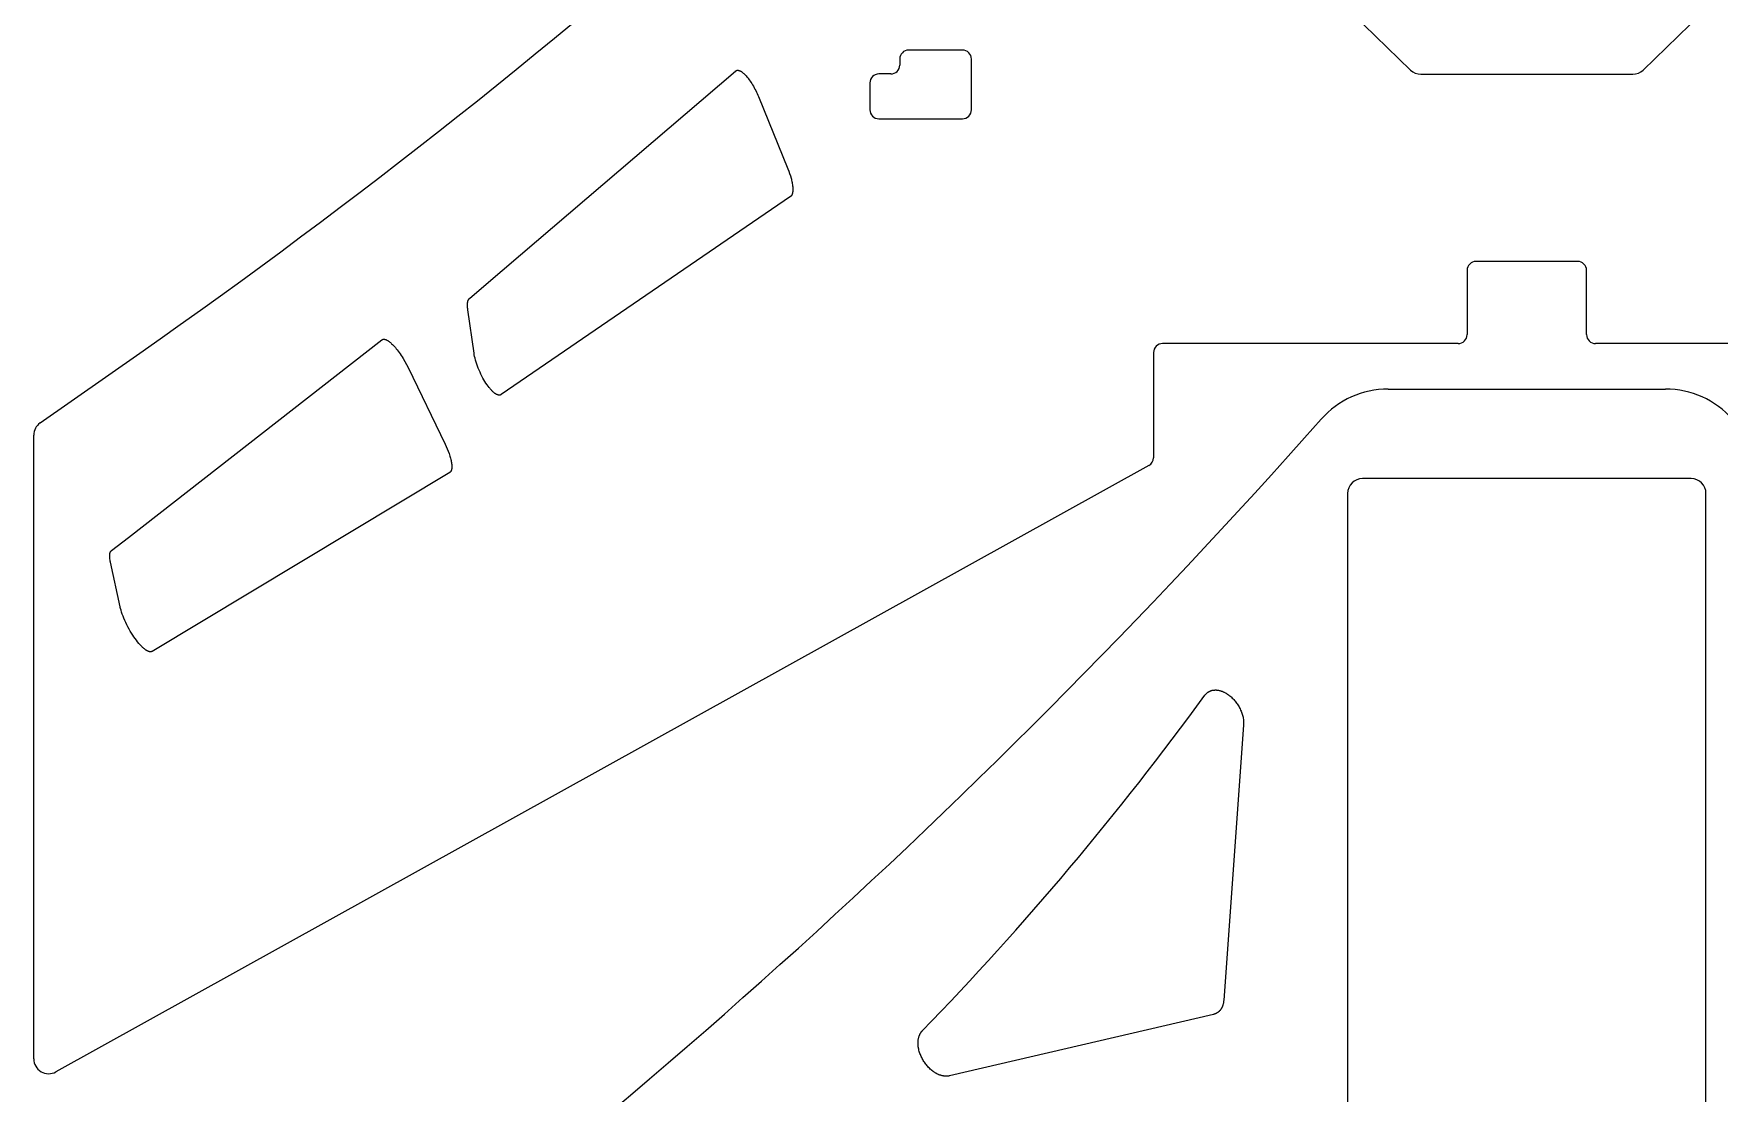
# Model space of a CAD drawing. Extents: x 2523 to 4264, y -377 to 761.
# Drawn here: x 2523 to 3087, y 18 to 373 of the extents above; entities that cross this region are included whole.
import ezdxf

# ---------------------------------------------------------------- set-up
doc = ezdxf.new("R2010")
doc.units = 0
doc.layers.get('0').update_dxf_attribs({"linetype": 'CONTINUOUS'})
doc.layers.add('DEFAULT', color=7, linetype='CONTINUOUS')

msp = doc.modelspace()

# ---------------------------------------------------------------- linework, layer by layer
for p, q in [((2964.08, 379.35), (2983.61, 360.44)), ((3061.52, 360.44), (3081.04, 379.35)), ((2833.56, 367.11), (2815.56, 367.11)), ((2812.56, 364.11), (2812.56, 362.11)), ((2836.56, 347.11), (2836.56, 364.11)), ((2802.56, 356.11), (2802.56, 347.11)), ((2809.56, 359.11), (2805.56, 359.11)), ((2987.09, 359.03), (3058.04, 359.03)), ((2805.56, 344.11), (2833.56, 344.11)), ((3039.56, 296.32), (3005.56, 296.32)), ((3002.56, 293.32), (3002.56, 271.82)), ((3042.56, 271.82), (3042.56, 293.32)), ((2524.69, 242.23), (2558.05, 265.58)), ((2897.56, 265.82), (2897.56, 230.59)), ((2999.56, 268.82), (2900.56, 268.82)), ((3144.56, 268.82), (3045.56, 268.82)), ((2976.13, 253.59), (3068.99, 253.59)), ((2522.56, 29.23), (2522.56, 238.13)), ((2896.02, 227.97), (2529.99, 24.85)), ((3077.56, 223.59), (2967.56, 223.59)), ((2962.56, 218.59), (2962.56, 7.7)), ((3082.56, 7.7), (3082.56, 218.59))]:
    msp.add_line(p, q)
for centre, radius, start, end in [((1264.54, 2112.91), 2255.17, 305, 318.5038), ((2815.56, 364.11), 3, 90, 180), ((2833.56, 364.11), 3, 0, 90), ((2809.56, 362.11), 3, 270, 0), ((2805.56, 356.11), 3, 90, 180), ((2987.09, 364.03), 5, 225.9076, 270), ((3058.04, 364.03), 5, 270, 314.0924), ((2805.56, 347.11), 3, 180, 270), ((2833.56, 347.11), 3, 270, 0), ((3005.56, 293.32), 3, 90, 180), ((3039.56, 293.32), 3, 0, 90), ((2999.56, 271.82), 3, 270, 360), ((3045.56, 271.82), 3, 180, 270), ((2900.56, 265.82), 3, 90, 180), ((2976.13, 223.59), 30, 90, 138.5038), ((3068.99, 223.59), 30, 41.4962, 90), ((1264.54, 1737.67), 2255.17, 305, 318.5038), ((2527.56, 238.13), 5, 125, 180), ((2894.56, 230.59), 3, 299.0263, 0), ((2967.56, 218.59), 5, 90, 180), ((3077.56, 218.59), 5, 360, 90), ((2527.56, 29.23), 5, 180, 299.0263)]:
    msp.add_arc(centre, radius, start, end)
at = {"layer": 'DEFAULT'}
for p, q in [((2674.09, 288.73), (2757.58, 360.1)), ((2757.58, 360.1), (2757.6, 360.12)), ((2757.6, 360.12), (2757.62, 360.13)), ((2757.62, 360.13), (2757.63, 360.15)), ((2757.63, 360.15), (2757.65, 360.16)), ((2757.65, 360.16), (2757.67, 360.17)), ((2757.67, 360.17), (2757.69, 360.18)), ((2757.69, 360.18), (2757.71, 360.2)), ((2757.71, 360.2), (2757.72, 360.21)), ((2757.72, 360.21), (2757.74, 360.22)), ((2757.74, 360.22), (2757.76, 360.23)), ((2757.76, 360.23), (2757.78, 360.24)), ((2757.78, 360.24), (2757.8, 360.25)), ((2757.8, 360.25), (2757.82, 360.26)), ((2757.82, 360.26), (2757.84, 360.27)), ((2757.84, 360.27), (2757.86, 360.28)), ((2757.86, 360.28), (2757.88, 360.29)), ((2757.88, 360.29), (2757.9, 360.29)), ((2757.9, 360.29), (2757.92, 360.3)), ((2757.92, 360.3), (2757.94, 360.31)), ((2757.94, 360.31), (2757.96, 360.31)), ((2757.96, 360.31), (2757.98, 360.32)), ((2757.98, 360.32), (2758, 360.33)), ((2758, 360.33), (2758.03, 360.33)), ((2758.03, 360.33), (2758.05, 360.34)), ((2758.05, 360.34), (2758.07, 360.34)), ((2758.07, 360.34), (2758.09, 360.35)), ((2758.09, 360.35), (2758.12, 360.35)), ((2758.12, 360.35), (2758.14, 360.35)), ((2758.14, 360.35), (2758.16, 360.35)), ((2758.16, 360.35), (2758.18, 360.36)), ((2758.18, 360.36), (2758.21, 360.36)), ((2758.21, 360.36), (2758.23, 360.36)), ((2758.23, 360.36), (2758.25, 360.36)), ((2758.25, 360.36), (2758.28, 360.36)), ((2758.28, 360.36), (2758.3, 360.36)), ((2758.3, 360.36), (2758.33, 360.36)), ((2758.33, 360.36), (2758.35, 360.36)), ((2758.35, 360.36), (2758.38, 360.36)), ((2758.38, 360.36), (2758.43, 360.36)), ((2758.43, 360.36), (2758.48, 360.35)), ((2758.48, 360.35), (2758.53, 360.34)), ((2758.53, 360.34), (2758.58, 360.33)), ((2758.58, 360.33), (2758.63, 360.32)), ((2758.63, 360.32), (2758.69, 360.31)), ((2758.69, 360.31), (2758.74, 360.3)), ((2758.74, 360.3), (2758.79, 360.28)), ((2758.79, 360.28), (2758.85, 360.26)), ((2758.85, 360.26), (2758.91, 360.24)), ((2758.91, 360.24), (2758.96, 360.22)), ((2758.96, 360.22), (2759.02, 360.2)), ((2759.02, 360.2), (2759.08, 360.17)), ((2759.08, 360.17), (2759.14, 360.14)), ((2759.14, 360.14), (2759.19, 360.12)), ((2759.19, 360.12), (2759.25, 360.08)), ((2759.25, 360.08), (2759.31, 360.05)), ((2759.31, 360.05), (2759.37, 360.02)), ((2759.37, 360.02), (2759.43, 359.98)), ((2759.43, 359.98), (2759.56, 359.91)), ((2759.56, 359.91), (2759.68, 359.82)), ((2759.68, 359.82), (2759.81, 359.73)), ((2759.81, 359.73), (2759.94, 359.64)), ((2759.94, 359.64), (2760.06, 359.53)), ((2760.06, 359.53), (2760.19, 359.43)), ((2760.19, 359.43), (2760.32, 359.31)), ((2760.32, 359.31), (2760.46, 359.19)), ((2760.46, 359.19), (2760.59, 359.07)), ((2760.59, 359.07), (2760.72, 358.94)), ((2760.72, 358.94), (2760.85, 358.8)), ((2760.85, 358.8), (2761.12, 358.51)), ((2761.12, 358.51), (2761.38, 358.21)), ((2761.38, 358.21), (2761.65, 357.88)), ((2761.65, 357.88), (2761.93, 357.52)), ((2761.93, 357.52), (2762.2, 357.15)), ((2762.2, 357.15), (2762.48, 356.75)), ((2762.48, 356.75), (2762.76, 356.33)), ((2762.76, 356.33), (2763.03, 355.9)), ((2763.03, 355.9), (2763.3, 355.45)), ((2763.3, 355.45), (2763.57, 354.99)), ((2763.57, 354.99), (2763.83, 354.52)), ((2763.83, 354.52), (2764.09, 354.04)), ((2764.09, 354.04), (2764.33, 353.55)), ((2764.33, 353.55), (2764.57, 353.06)), ((2764.57, 353.06), (2764.8, 352.57)), ((2764.8, 352.57), (2765.01, 352.07)), ((2765.01, 352.07), (2765.22, 351.59)), ((2765.22, 351.59), (2775.13, 327.29)), ((2775.13, 327.29), (2775.42, 326.55)), ((2775.42, 326.55), (2775.69, 325.79)), ((2775.69, 325.79), (2775.94, 325.02)), ((2775.94, 325.02), (2776.17, 324.25)), ((2776.17, 324.25), (2776.27, 323.87)), ((2776.27, 323.87), (2776.36, 323.49)), ((2776.36, 323.49), (2776.45, 323.11)), ((2776.45, 323.11), (2776.52, 322.75)), ((2776.52, 322.75), (2776.59, 322.39)), ((2776.59, 322.39), (2776.65, 322.03)), ((2776.65, 322.03), (2776.69, 321.69)), ((2776, 318.09), (2679.08, 251.72)), ((2776.03, 318.1), (2776, 318.09)), ((2776.06, 318.12), (2776.03, 318.1)), ((2776.08, 318.14), (2776.06, 318.12)), ((2776.11, 318.17), (2776.08, 318.14)), ((2776.13, 318.19), (2776.11, 318.17)), ((2776.16, 318.21), (2776.13, 318.19)), ((2776.18, 318.24), (2776.16, 318.21)), ((2776.21, 318.26), (2776.18, 318.24)), ((2776.23, 318.29), (2776.21, 318.26)), ((2776.25, 318.32), (2776.23, 318.29)), ((2776.28, 318.35), (2776.25, 318.32)), ((2776.3, 318.38), (2776.28, 318.35)), ((2776.32, 318.41), (2776.3, 318.38)), ((2776.34, 318.44), (2776.32, 318.41)), ((2776.36, 318.47), (2776.34, 318.44)), ((2776.38, 318.51), (2776.36, 318.47)), ((2776.4, 318.54), (2776.38, 318.51)), ((2776.42, 318.58), (2776.4, 318.54)), ((2776.44, 318.62), (2776.42, 318.58)), ((2776.46, 318.66), (2776.44, 318.62)), ((2776.48, 318.7), (2776.46, 318.66)), ((2776.5, 318.74), (2776.48, 318.7)), ((2776.52, 318.78), (2776.5, 318.74)), ((2776.53, 318.82), (2776.52, 318.78)), ((2776.55, 318.86), (2776.53, 318.82)), ((2776.57, 318.91), (2776.55, 318.86)), ((2776.6, 319), (2776.57, 318.91)), ((2776.62, 319.1), (2776.6, 319)), ((2776.65, 319.2), (2776.62, 319.1)), ((2776.67, 319.31), (2776.65, 319.2)), ((2776.69, 319.42), (2776.67, 319.31)), ((2776.69, 321.69), (2776.73, 321.36)), ((2776.71, 319.53), (2776.69, 319.42)), ((2776.73, 319.65), (2776.71, 319.53)), ((2776.73, 321.36), (2776.75, 321.04)), ((2776.74, 319.77), (2776.73, 319.65)), ((2776.75, 319.9), (2776.74, 319.77)), ((2776.75, 321.04), (2776.77, 320.73)), ((2776.76, 320.03), (2776.75, 319.9)), ((2776.77, 320.16), (2776.76, 320.03)), ((2776.77, 320.73), (2776.77, 320.44)), ((2776.77, 320.44), (2776.77, 320.3)), ((2776.77, 320.3), (2776.77, 320.16)), ((2668.5, 283.95), (2674.09, 288.73)), ((2667.84, 282.17), (2667.85, 282.3)), ((2667.85, 282.3), (2667.86, 282.43)), ((2667.86, 282.43), (2667.88, 282.56)), ((2667.88, 282.56), (2667.9, 282.68)), ((2667.9, 282.68), (2667.92, 282.8)), ((2667.92, 282.8), (2667.95, 282.91)), ((2667.95, 282.91), (2667.97, 283.02)), ((2667.97, 283.02), (2667.99, 283.07)), ((2667.99, 283.07), (2668, 283.12)), ((2668, 283.12), (2668.02, 283.17)), ((2668.02, 283.17), (2668.04, 283.22)), ((2668.04, 283.22), (2668.05, 283.27)), ((2668.05, 283.27), (2668.07, 283.31)), ((2668.07, 283.31), (2668.09, 283.36)), ((2668.09, 283.36), (2668.11, 283.4)), ((2668.11, 283.4), (2668.13, 283.45)), ((2668.13, 283.45), (2668.15, 283.49)), ((2668.15, 283.49), (2668.17, 283.53)), ((2668.17, 283.53), (2668.19, 283.57)), ((2668.19, 283.57), (2668.21, 283.61)), ((2668.21, 283.61), (2668.24, 283.64)), ((2668.24, 283.64), (2668.26, 283.68)), ((2668.26, 283.68), (2668.29, 283.72)), ((2668.29, 283.72), (2668.31, 283.75)), ((2668.31, 283.75), (2668.34, 283.78)), ((2668.34, 283.78), (2668.36, 283.81)), ((2668.36, 283.81), (2668.39, 283.84)), ((2668.39, 283.84), (2668.41, 283.87)), ((2668.41, 283.87), (2668.44, 283.9)), ((2668.44, 283.9), (2668.47, 283.92)), ((2668.47, 283.92), (2668.5, 283.95)), ((2667.82, 281.89), (2667.83, 282.03)), ((2667.82, 281.75), (2667.82, 281.89)), ((2667.82, 281.6), (2667.82, 281.75)), ((2667.82, 281.45), (2667.82, 281.6)), ((2667.84, 281.14), (2667.82, 281.45)), ((2667.83, 282.03), (2667.84, 282.17)), ((2667.86, 280.82), (2667.84, 281.14)), ((2667.89, 280.48), (2667.86, 280.82)), ((2667.94, 280.14), (2667.89, 280.48)), ((2670.01, 265.63), (2667.94, 280.14)), ((2554.27, 203.9), (2639.13, 270.06)), ((2639.13, 270.06), (2639.14, 270.07)), ((2639.14, 270.07), (2639.16, 270.09)), ((2639.16, 270.09), (2639.18, 270.1)), ((2639.18, 270.1), (2639.2, 270.11)), ((2639.2, 270.11), (2639.22, 270.12)), ((2639.22, 270.12), (2639.23, 270.13)), ((2639.23, 270.13), (2639.25, 270.14)), ((2639.25, 270.14), (2639.27, 270.15)), ((2639.27, 270.15), (2639.29, 270.16)), ((2639.29, 270.16), (2639.31, 270.17)), ((2639.31, 270.17), (2639.33, 270.18)), ((2639.33, 270.18), (2639.35, 270.19)), ((2639.35, 270.19), (2639.37, 270.2)), ((2639.37, 270.2), (2639.39, 270.21)), ((2639.39, 270.21), (2639.41, 270.21)), ((2639.41, 270.21), (2639.43, 270.22)), ((2639.43, 270.22), (2639.46, 270.23)), ((2639.46, 270.23), (2639.48, 270.23)), ((2639.48, 270.23), (2639.5, 270.24)), ((2639.5, 270.24), (2639.52, 270.24)), ((2639.52, 270.24), (2639.54, 270.25)), ((2639.54, 270.25), (2639.57, 270.25)), ((2639.57, 270.25), (2639.59, 270.26)), ((2639.59, 270.26), (2639.61, 270.26)), ((2639.61, 270.26), (2639.64, 270.26)), ((2639.64, 270.26), (2639.66, 270.26)), ((2639.66, 270.26), (2639.68, 270.27)), ((2639.68, 270.27), (2639.71, 270.27)), ((2639.71, 270.27), (2639.73, 270.27)), ((2639.73, 270.27), (2639.76, 270.27)), ((2639.76, 270.27), (2639.78, 270.27)), ((2639.78, 270.27), (2639.81, 270.27)), ((2639.81, 270.27), (2639.83, 270.27)), ((2639.83, 270.27), (2639.86, 270.27)), ((2639.86, 270.27), (2639.91, 270.26)), ((2639.91, 270.26), (2639.96, 270.26)), ((2639.96, 270.26), (2640.02, 270.25)), ((2640.02, 270.25), (2640.07, 270.24)), ((2640.07, 270.24), (2640.13, 270.23)), ((2640.13, 270.23), (2640.18, 270.21)), ((2640.18, 270.21), (2640.24, 270.2)), ((2640.24, 270.2), (2640.3, 270.18)), ((2640.3, 270.18), (2640.36, 270.16)), ((2640.36, 270.16), (2640.42, 270.14)), ((2640.42, 270.14), (2640.48, 270.12)), ((2640.48, 270.12), (2640.54, 270.09)), ((2640.54, 270.09), (2640.6, 270.07)), ((2640.6, 270.07), (2640.67, 270.04)), ((2640.67, 270.04), (2640.73, 270.01)), ((2640.73, 270.01), (2640.8, 269.98)), ((2640.8, 269.98), (2640.86, 269.94)), ((2640.86, 269.94), (2640.99, 269.87)), ((2640.99, 269.87), (2641.13, 269.79)), ((2641.13, 269.79), (2641.27, 269.7)), ((2641.27, 269.7), (2641.41, 269.6)), ((2641.41, 269.6), (2641.55, 269.5)), ((2641.55, 269.5), (2641.69, 269.39)), ((2641.69, 269.39), (2641.84, 269.28)), ((2641.84, 269.28), (2641.99, 269.16)), ((2641.99, 269.16), (2642.13, 269.03)), ((2642.13, 269.03), (2642.28, 268.9)), ((2642.28, 268.9), (2642.43, 268.76)), ((2642.43, 268.76), (2642.74, 268.46)), ((2642.74, 268.46), (2643.04, 268.15)), ((2643.04, 268.15), (2643.35, 267.82)), ((2643.35, 267.82), (2643.67, 267.46)), ((2643.67, 267.46), (2643.99, 267.07)), ((2643.99, 267.07), (2644.31, 266.67)), ((2644.31, 266.67), (2644.64, 266.24)), ((2644.64, 266.24), (2644.96, 265.79)), ((2644.96, 265.79), (2645.29, 265.33)), ((2645.29, 265.33), (2645.61, 264.85)), ((2670.05, 265.37), (2670.01, 265.63)), ((2670.1, 265.09), (2670.05, 265.37)), ((2645.61, 264.85), (2645.93, 264.36)), ((2645.93, 264.36), (2646.25, 263.85)), ((2646.25, 263.85), (2646.85, 262.82)), ((2646.85, 262.82), (2647.42, 261.78)), ((2647.42, 261.78), (2647.94, 260.74)), ((2647.94, 260.74), (2660.31, 235.13)), ((2670.21, 264.51), (2670.1, 265.09)), ((2670.35, 263.91), (2670.21, 264.51)), ((2670.52, 263.27), (2670.35, 263.91)), ((2670.71, 262.62), (2670.52, 263.27)), ((2670.93, 261.95), (2670.71, 262.62)), ((2671.17, 261.26), (2670.93, 261.95)), ((2671.43, 260.58), (2671.17, 261.26)), ((2671.72, 259.89), (2671.43, 260.58)), ((2672.02, 259.21), (2671.72, 259.89)), ((2672.33, 258.54), (2672.02, 259.21)), ((2672.66, 257.88), (2672.33, 258.54)), ((2672.99, 257.25), (2672.66, 257.88)), ((2673.33, 256.65), (2672.99, 257.25)), ((2673.68, 256.07), (2673.33, 256.65)), ((2674.02, 255.53), (2673.68, 256.07)), ((2674.36, 255.02), (2674.02, 255.53)), ((2674.72, 254.52), (2674.36, 255.02)), ((2675.08, 254.05), (2674.72, 254.52)), ((2675.26, 253.82), (2675.08, 254.05)), ((2675.45, 253.6), (2675.26, 253.82)), ((2675.63, 253.39), (2675.45, 253.6)), ((2675.81, 253.19), (2675.63, 253.39)), ((2676, 253), (2675.81, 253.19)), ((2676.18, 252.82), (2676, 253)), ((2676.36, 252.65), (2676.18, 252.82)), ((2676.54, 252.49), (2676.36, 252.65)), ((2676.72, 252.34), (2676.54, 252.49)), ((2676.8, 252.27), (2676.72, 252.34)), ((2676.89, 252.21), (2676.8, 252.27)), ((2676.98, 252.14), (2676.89, 252.21)), ((2677.06, 252.08), (2676.98, 252.14)), ((2677.15, 252.02), (2677.06, 252.08)), ((2677.23, 251.97), (2677.15, 252.02)), ((2677.31, 251.92), (2677.23, 251.97)), ((2677.39, 251.87), (2677.31, 251.92)), ((2677.47, 251.83), (2677.39, 251.87)), ((2677.55, 251.78), (2677.47, 251.83)), ((2677.63, 251.75), (2677.55, 251.78)), ((2677.71, 251.71), (2677.63, 251.75)), ((2677.79, 251.68), (2677.71, 251.71)), ((2677.86, 251.65), (2677.79, 251.68)), ((2677.94, 251.62), (2677.86, 251.65)), ((2677.97, 251.61), (2677.94, 251.62)), ((2678.01, 251.6), (2677.97, 251.61)), ((2678.05, 251.59), (2678.01, 251.6)), ((2678.08, 251.58), (2678.05, 251.59)), ((2678.12, 251.57), (2678.08, 251.58)), ((2678.15, 251.57), (2678.12, 251.57)), ((2678.19, 251.56), (2678.15, 251.57)), ((2678.22, 251.55), (2678.19, 251.56)), ((2678.25, 251.55), (2678.22, 251.55)), ((2678.29, 251.54), (2678.25, 251.55)), ((2678.32, 251.54), (2678.29, 251.54)), ((2678.35, 251.54), (2678.32, 251.54)), ((2678.39, 251.53), (2678.35, 251.54)), ((2678.42, 251.53), (2678.39, 251.53)), ((2678.45, 251.53), (2678.42, 251.53)), ((2678.48, 251.53), (2678.45, 251.53)), ((2678.51, 251.53), (2678.48, 251.53)), ((2678.54, 251.54), (2678.51, 251.53)), ((2678.57, 251.54), (2678.54, 251.54)), ((2678.6, 251.54), (2678.57, 251.54)), ((2678.63, 251.54), (2678.6, 251.54)), ((2678.66, 251.55), (2678.63, 251.54)), ((2678.69, 251.55), (2678.66, 251.55)), ((2678.72, 251.56), (2678.69, 251.55)), ((2678.75, 251.57), (2678.72, 251.56)), ((2678.78, 251.58), (2678.75, 251.57)), ((2678.8, 251.58), (2678.78, 251.58)), ((2678.83, 251.59), (2678.8, 251.58)), ((2678.86, 251.6), (2678.83, 251.59)), ((2678.88, 251.61), (2678.86, 251.6)), ((2678.91, 251.62), (2678.88, 251.61)), ((2678.94, 251.63), (2678.91, 251.62)), ((2678.96, 251.65), (2678.94, 251.63)), ((2678.99, 251.66), (2678.96, 251.65)), ((2679.01, 251.67), (2678.99, 251.66)), ((2679.03, 251.69), (2679.01, 251.67)), ((2679.06, 251.7), (2679.03, 251.69)), ((2679.08, 251.72), (2679.06, 251.7)), ((2660.31, 235.13), (2660.67, 234.35)), ((2660.67, 234.35), (2661.02, 233.55)), ((2661.02, 233.55), (2661.35, 232.75)), ((2661.35, 232.75), (2661.64, 231.94)), ((2661.64, 231.94), (2661.78, 231.55)), ((2661.78, 231.55), (2661.91, 231.15)), ((2661.91, 231.15), (2662.02, 230.76)), ((2662.02, 230.76), (2662.13, 230.38)), ((2662.05, 225.78), (2662.03, 225.76)), ((2662.08, 225.8), (2662.05, 225.78)), ((2662.1, 225.83), (2662.08, 225.8)), ((2662.13, 225.85), (2662.1, 225.83)), ((2662.13, 230.38), (2662.23, 230.01)), ((2662.15, 225.88), (2662.13, 225.85)), ((2662.17, 225.91), (2662.15, 225.88)), ((2662.19, 225.94), (2662.17, 225.91)), ((2662.22, 225.97), (2662.19, 225.94)), ((2662.24, 226), (2662.22, 225.97)), ((2662.23, 230.01), (2662.31, 229.64)), ((2662.26, 226.03), (2662.24, 226)), ((2662.28, 226.06), (2662.26, 226.03)), ((2662.3, 226.1), (2662.28, 226.06)), ((2662.32, 226.13), (2662.3, 226.1)), ((2662.31, 229.64), (2662.39, 229.29)), ((2662.33, 226.17), (2662.32, 226.13)), ((2662.35, 226.21), (2662.33, 226.17)), ((2662.37, 226.25), (2662.35, 226.21)), ((2662.39, 226.29), (2662.37, 226.25)), ((2662.39, 229.29), (2662.45, 228.95)), ((2662.4, 226.33), (2662.39, 226.29)), ((2662.42, 226.37), (2662.4, 226.33)), ((2662.43, 226.41), (2662.42, 226.37)), ((2662.45, 226.46), (2662.43, 226.41)), ((2662.45, 228.95), (2662.5, 228.62)), ((2662.46, 226.5), (2662.45, 226.46)), ((2662.47, 226.55), (2662.46, 226.5)), ((2662.48, 226.6), (2662.47, 226.55)), ((2662.49, 226.65), (2662.48, 226.6)), ((2662.51, 226.75), (2662.49, 226.65)), ((2662.5, 228.62), (2662.54, 228.31)), ((2662.53, 226.86), (2662.51, 226.75)), ((2662.55, 226.97), (2662.53, 226.86)), ((2662.54, 228.31), (2662.55, 228.15)), ((2662.55, 228.15), (2662.56, 228.01)), ((2662.56, 227.08), (2662.55, 226.97)), ((2662.56, 228.01), (2662.57, 227.86)), ((2662.57, 227.2), (2662.56, 227.08)), ((2662.57, 227.86), (2662.58, 227.72)), ((2662.58, 227.32), (2662.57, 227.2)), ((2662.58, 227.72), (2662.58, 227.58)), ((2662.58, 227.58), (2662.58, 227.45)), ((2662.58, 227.45), (2662.58, 227.32)), ((2661.9, 225.66), (2562.24, 165.69)), ((2661.92, 225.68), (2661.9, 225.66)), ((2661.95, 225.7), (2661.92, 225.68)), ((2661.98, 225.72), (2661.95, 225.7)), ((2662, 225.74), (2661.98, 225.72)), ((2662.03, 225.76), (2662, 225.74)), ((2548.59, 199.46), (2554.27, 203.9)), ((2548, 197.83), (2548.01, 197.97)), ((2548, 197.7), (2548, 197.83)), ((2548, 197.56), (2548, 197.7)), ((2548.01, 197.42), (2548, 197.56)), ((2548.01, 197.97), (2548.02, 198.09)), ((2548.02, 198.09), (2548.03, 198.21)), ((2548.03, 198.21), (2548.05, 198.33)), ((2548.05, 198.33), (2548.07, 198.44)), ((2548.07, 198.44), (2548.08, 198.5)), ((2548.08, 198.5), (2548.09, 198.55)), ((2548.09, 198.55), (2548.1, 198.61)), ((2548.1, 198.61), (2548.11, 198.66)), ((2548.11, 198.66), (2548.13, 198.71)), ((2548.13, 198.71), (2548.14, 198.75)), ((2548.14, 198.75), (2548.16, 198.8)), ((2548.16, 198.8), (2548.17, 198.85)), ((2548.17, 198.85), (2548.19, 198.89)), ((2548.19, 198.89), (2548.21, 198.94)), ((2548.21, 198.94), (2548.23, 198.98)), ((2548.23, 198.98), (2548.25, 199.02)), ((2548.25, 199.02), (2548.27, 199.06)), ((2548.27, 199.06), (2548.29, 199.1)), ((2548.29, 199.1), (2548.31, 199.14)), ((2548.31, 199.14), (2548.33, 199.17)), ((2548.33, 199.17), (2548.35, 199.21)), ((2548.35, 199.21), (2548.38, 199.24)), ((2548.38, 199.24), (2548.4, 199.27)), ((2548.4, 199.27), (2548.43, 199.3)), ((2548.43, 199.3), (2548.45, 199.33)), ((2548.45, 199.33), (2548.46, 199.35)), ((2548.46, 199.35), (2548.48, 199.36)), ((2548.48, 199.36), (2548.49, 199.38)), ((2548.49, 199.38), (2548.5, 199.39)), ((2548.5, 199.39), (2548.52, 199.4)), ((2548.52, 199.4), (2548.53, 199.42)), ((2548.53, 199.42), (2548.55, 199.43)), ((2548.55, 199.43), (2548.56, 199.44)), ((2548.56, 199.44), (2548.57, 199.45)), ((2548.57, 199.45), (2548.59, 199.46)), ((2548.01, 197.27), (2548.01, 197.42)), ((2548.02, 197.12), (2548.01, 197.27)), ((2548.04, 196.96), (2548.02, 197.12)), ((2548.07, 196.65), (2548.04, 196.96)), ((2548.12, 196.31), (2548.07, 196.65)), ((2548.18, 195.97), (2548.12, 196.31)), ((2548.25, 195.62), (2548.18, 195.97)), ((2551.5, 180.63), (2548.25, 195.62)), ((2551.56, 180.36), (2551.5, 180.63)), ((2551.63, 180.07), (2551.56, 180.36)), ((2551.8, 179.47), (2551.63, 180.07)), ((2551.99, 178.84), (2551.8, 179.47)), ((2552.21, 178.18), (2551.99, 178.84)), ((2552.47, 177.5), (2552.21, 178.18)), ((2552.75, 176.8), (2552.47, 177.5)), ((2553.05, 176.08), (2552.75, 176.8)), ((2553.39, 175.36), (2553.05, 176.08)), ((2553.74, 174.63), (2553.39, 175.36)), ((2554.11, 173.91), (2553.74, 174.63)), ((2554.5, 173.2), (2554.11, 173.91)), ((2554.89, 172.51), (2554.5, 173.2)), ((2555.3, 171.83), (2554.89, 172.51)), ((2555.71, 171.19), (2555.3, 171.83)), ((2556.11, 170.58), (2555.71, 171.19)), ((2556.52, 170), (2556.11, 170.58)), ((2556.93, 169.44), (2556.52, 170)), ((2557.35, 168.91), (2556.93, 169.44)), ((2557.77, 168.39), (2557.35, 168.91)), ((2558.2, 167.91), (2557.77, 168.39)), ((2558.41, 167.68), (2558.2, 167.91)), ((2558.62, 167.46), (2558.41, 167.68)), ((2558.83, 167.25), (2558.62, 167.46)), ((2559.04, 167.05), (2558.83, 167.25)), ((2559.24, 166.86), (2559.04, 167.05)), ((2559.45, 166.69), (2559.24, 166.86)), ((2559.65, 166.52), (2559.45, 166.69)), ((2559.85, 166.37), (2559.65, 166.52)), ((2560.04, 166.23), (2559.85, 166.37)), ((2560.13, 166.16), (2560.04, 166.23)), ((2560.23, 166.1), (2560.13, 166.16)), ((2560.32, 166.04), (2560.23, 166.1)), ((2560.41, 165.98), (2560.32, 166.04)), ((2560.5, 165.93), (2560.41, 165.98)), ((2560.59, 165.88), (2560.5, 165.93)), ((2560.68, 165.84), (2560.59, 165.88)), ((2560.76, 165.8), (2560.68, 165.84)), ((2560.85, 165.76), (2560.76, 165.8)), ((2560.93, 165.72), (2560.85, 165.76)), ((2561.01, 165.69), (2560.93, 165.72)), ((2561.09, 165.66), (2561.01, 165.69)), ((2561.17, 165.64), (2561.09, 165.66)), ((2561.25, 165.61), (2561.17, 165.64)), ((2561.29, 165.6), (2561.25, 165.61)), ((2561.32, 165.59), (2561.29, 165.6)), ((2561.36, 165.59), (2561.32, 165.59)), ((2561.4, 165.58), (2561.36, 165.59)), ((2561.43, 165.57), (2561.4, 165.58)), ((2561.47, 165.57), (2561.43, 165.57)), ((2561.5, 165.56), (2561.47, 165.57)), ((2561.54, 165.56), (2561.5, 165.56)), ((2561.57, 165.55), (2561.54, 165.56)), ((2561.61, 165.55), (2561.57, 165.55)), ((2561.64, 165.55), (2561.61, 165.55)), ((2561.67, 165.55), (2561.64, 165.55)), ((2561.7, 165.55), (2561.67, 165.55)), ((2561.74, 165.55), (2561.7, 165.55)), ((2561.77, 165.55), (2561.74, 165.55)), ((2561.8, 165.55), (2561.77, 165.55)), ((2561.83, 165.56), (2561.8, 165.55)), ((2561.86, 165.56), (2561.83, 165.56)), ((2561.89, 165.57), (2561.86, 165.56)), ((2561.92, 165.57), (2561.89, 165.57)), ((2561.95, 165.58), (2561.92, 165.57)), ((2561.98, 165.58), (2561.95, 165.58)), ((2562.01, 165.59), (2561.98, 165.58)), ((2562.03, 165.6), (2562.01, 165.59)), ((2562.06, 165.61), (2562.03, 165.6)), ((2562.09, 165.62), (2562.06, 165.61)), ((2562.11, 165.63), (2562.09, 165.62)), ((2562.14, 165.64), (2562.11, 165.63)), ((2562.17, 165.65), (2562.14, 165.64)), ((2562.19, 165.67), (2562.17, 165.65)), ((2562.21, 165.68), (2562.19, 165.67)), ((2562.24, 165.69), (2562.21, 165.68)), ((2916.38, 152.36), (2916.5, 152.42)), ((2916.5, 152.42), (2916.62, 152.47)), ((2916.62, 152.47), (2916.74, 152.51)), ((2916.74, 152.51), (2916.86, 152.55)), ((2916.86, 152.55), (2916.99, 152.59)), ((2916.99, 152.59), (2917.12, 152.63)), ((2917.12, 152.63), (2917.24, 152.66)), ((2917.24, 152.66), (2917.38, 152.68)), ((2917.38, 152.68), (2917.51, 152.71)), ((2917.51, 152.71), (2917.64, 152.73)), ((2917.64, 152.73), (2917.78, 152.74)), ((2917.78, 152.74), (2917.92, 152.76)), ((2917.92, 152.76), (2918.05, 152.76)), ((2918.05, 152.76), (2918.19, 152.77)), ((2918.19, 152.77), (2918.34, 152.77)), ((2918.34, 152.77), (2918.48, 152.77)), ((2918.48, 152.77), (2918.62, 152.76)), ((2918.62, 152.76), (2918.77, 152.75)), ((2918.77, 152.75), (2918.91, 152.73)), ((2918.91, 152.73), (2919.06, 152.72)), ((2919.06, 152.72), (2919.2, 152.69)), ((2919.2, 152.69), (2919.35, 152.67)), ((2919.35, 152.67), (2919.5, 152.64)), ((2919.5, 152.64), (2919.65, 152.6)), ((2919.65, 152.6), (2919.79, 152.57)), ((2919.79, 152.57), (2919.94, 152.53)), ((2919.94, 152.53), (2920.09, 152.48)), ((2920.09, 152.48), (2920.24, 152.43)), ((2920.24, 152.43), (2920.39, 152.38)), ((2914.8, 151.04), (2914.87, 151.14)), ((2914.87, 151.14), (2914.94, 151.23)), ((2914.94, 151.23), (2915.02, 151.33)), ((2915.02, 151.33), (2915.1, 151.42)), ((2915.1, 151.42), (2915.18, 151.51)), ((2915.18, 151.51), (2915.27, 151.59)), ((2915.27, 151.59), (2915.36, 151.68)), ((2915.36, 151.68), (2915.45, 151.76)), ((2915.45, 151.76), (2915.54, 151.84)), ((2915.54, 151.84), (2915.64, 151.91)), ((2915.64, 151.91), (2915.74, 151.99)), ((2915.74, 151.99), (2915.84, 152.06)), ((2915.84, 152.06), (2915.94, 152.12)), ((2915.94, 152.12), (2916.05, 152.19)), ((2916.05, 152.19), (2916.16, 152.25)), ((2916.16, 152.25), (2916.27, 152.31)), ((2916.27, 152.31), (2916.38, 152.36)), ((2920.39, 152.38), (2920.53, 152.33)), ((2920.53, 152.33), (2920.68, 152.27)), ((2920.68, 152.27), (2920.83, 152.21)), ((2920.83, 152.21), (2920.97, 152.15)), ((2920.97, 152.15), (2921.12, 152.08)), ((2921.12, 152.08), (2921.26, 152.01)), ((2921.26, 152.01), (2921.41, 151.94)), ((2921.41, 151.94), (2921.55, 151.86)), ((2921.55, 151.86), (2921.83, 151.7)), ((2921.83, 151.7), (2922.11, 151.53)), ((2922.11, 151.53), (2922.38, 151.35)), ((2922.38, 151.35), (2922.65, 151.17)), ((2922.65, 151.17), (2922.91, 150.97)), ((2922.91, 150.97), (2923.16, 150.77)), ((2923.16, 150.77), (2923.42, 150.55)), ((2923.42, 150.55), (2923.67, 150.32)), ((2923.67, 150.32), (2923.93, 150.08)), ((2923.93, 150.08), (2924.18, 149.83)), ((2924.18, 149.83), (2924.42, 149.57)), ((2924.42, 149.57), (2924.67, 149.29)), ((2924.67, 149.29), (2924.91, 149.01)), ((2924.91, 149.01), (2925.14, 148.71)), ((2925.14, 148.71), (2925.36, 148.41)), ((2925.36, 148.41), (2925.58, 148.09)), ((2925.58, 148.09), (2925.8, 147.77)), ((2925.8, 147.77), (2926, 147.44)), ((2926, 147.44), (2926.19, 147.11)), ((2926.19, 147.11), (2926.38, 146.77)), ((2926.38, 146.77), (2926.55, 146.42)), ((2926.55, 146.42), (2926.71, 146.07)), ((2926.71, 146.07), (2926.86, 145.72)), ((2926.86, 145.72), (2927, 145.37)), ((2927, 145.37), (2927.13, 145.02)), ((2927.13, 145.02), (2927.25, 144.66)), ((2927.25, 144.66), (2927.35, 144.31)), ((2927.35, 144.31), (2927.44, 143.96)), ((2927.44, 143.96), (2927.52, 143.62)), ((2927.52, 143.62), (2927.58, 143.28)), ((2927.58, 143.28), (2927.63, 142.94)), ((2927.63, 142.94), (2927.68, 142.61)), ((2927.68, 142.61), (2927.7, 142.29)), ((2927.7, 142.29), (2927.71, 142.13)), ((2927.71, 142.13), (2927.72, 141.97)), ((2927.72, 141.21), (2927.71, 141.06)), ((2927.72, 141.97), (2927.73, 141.81)), ((2927.73, 141.51), (2927.72, 141.36)), ((2927.72, 141.36), (2927.72, 141.21)), ((2927.73, 141.81), (2927.73, 141.66)), ((2927.73, 141.66), (2927.73, 141.51)), ((2927.71, 141.06), (2921.05, 48.76)), ((2919.58, 45.2), (2919.51, 45.13)), ((2919.64, 45.26), (2919.58, 45.2)), ((2919.71, 45.33), (2919.64, 45.26)), ((2919.77, 45.4), (2919.71, 45.33)), ((2919.83, 45.47), (2919.77, 45.4)), ((2919.89, 45.54), (2919.83, 45.47)), ((2919.95, 45.62), (2919.89, 45.54)), ((2920.01, 45.69), (2919.95, 45.62)), ((2920.07, 45.77), (2920.01, 45.69)), ((2920.12, 45.85), (2920.07, 45.77)), ((2920.17, 45.93), (2920.12, 45.85)), ((2920.23, 46.01), (2920.17, 45.93)), ((2920.28, 46.1), (2920.23, 46.01)), ((2920.33, 46.18), (2920.28, 46.1)), ((2920.37, 46.27), (2920.33, 46.18)), ((2920.42, 46.36), (2920.37, 46.27)), ((2920.46, 46.44), (2920.42, 46.36)), ((2920.51, 46.53), (2920.46, 46.44)), ((2920.55, 46.63), (2920.51, 46.53)), ((2920.59, 46.72), (2920.55, 46.63)), ((2920.63, 46.81), (2920.59, 46.72)), ((2920.66, 46.91), (2920.63, 46.81)), ((2920.7, 47), (2920.66, 46.91)), ((2920.73, 47.1), (2920.7, 47)), ((2920.79, 47.3), (2920.73, 47.1)), ((2920.85, 47.5), (2920.79, 47.3)), ((2920.9, 47.7), (2920.85, 47.5)), ((2920.94, 47.91), (2920.9, 47.7)), ((2920.98, 48.12), (2920.94, 47.91)), ((2921.01, 48.33), (2920.98, 48.12)), ((2921.03, 48.54), (2921.01, 48.33)), ((2921.05, 48.76), (2921.03, 48.54)), ((2917.62, 44.12), (2829.21, 23.52)), ((2917.71, 44.14), (2917.62, 44.12)), ((2917.79, 44.16), (2917.71, 44.14)), ((2917.88, 44.19), (2917.79, 44.16)), ((2917.96, 44.21), (2917.88, 44.19)), ((2918.05, 44.24), (2917.96, 44.21)), ((2918.13, 44.27), (2918.05, 44.24)), ((2918.22, 44.31), (2918.13, 44.27)), ((2918.3, 44.34), (2918.22, 44.31)), ((2918.38, 44.38), (2918.3, 44.34)), ((2918.46, 44.41), (2918.38, 44.38)), ((2918.55, 44.45), (2918.46, 44.41)), ((2918.63, 44.49), (2918.55, 44.45)), ((2918.7, 44.54), (2918.63, 44.49)), ((2918.78, 44.58), (2918.7, 44.54)), ((2918.86, 44.63), (2918.78, 44.58)), ((2918.94, 44.68), (2918.86, 44.63)), ((2919.01, 44.73), (2918.94, 44.68)), ((2919.09, 44.78), (2919.01, 44.73)), ((2919.16, 44.83), (2919.09, 44.78)), ((2919.23, 44.89), (2919.16, 44.83)), ((2919.3, 44.95), (2919.23, 44.89)), ((2919.38, 45.01), (2919.3, 44.95)), ((2919.44, 45.07), (2919.38, 45.01)), ((2919.51, 45.13), (2919.44, 45.07)), ((2818.69, 34.58), (2818.7, 34.75)), ((2818.69, 34.41), (2818.69, 34.58)), ((2818.7, 34.23), (2818.69, 34.41)), ((2818.7, 34.92), (2818.71, 35.09)), ((2818.7, 34.75), (2818.7, 34.92)), ((2818.7, 34.06), (2818.7, 34.23)), ((2818.71, 33.88), (2818.7, 34.06)), ((2818.71, 35.09), (2818.73, 35.26)), ((2818.73, 33.71), (2818.71, 33.88)), ((2818.73, 35.26), (2818.74, 35.42)), ((2818.74, 35.42), (2818.76, 35.58)), ((2818.76, 35.58), (2818.79, 35.74)), ((2818.79, 35.74), (2818.81, 35.9)), ((2818.81, 35.9), (2818.84, 36.05)), ((2818.84, 36.05), (2818.88, 36.2)), ((2818.88, 36.2), (2818.91, 36.35)), ((2818.91, 36.35), (2818.95, 36.5)), ((2818.95, 36.5), (2819, 36.64)), ((2819, 36.64), (2819.04, 36.78)), ((2819.04, 36.78), (2819.09, 36.92)), ((2819.09, 36.92), (2819.14, 37.06)), ((2819.14, 37.06), (2819.2, 37.19)), ((2819.2, 37.19), (2819.26, 37.32)), ((2819.26, 37.32), (2819.32, 37.44)), ((2819.32, 37.44), (2819.38, 37.56)), ((2819.38, 37.56), (2819.44, 37.68)), ((2819.44, 37.68), (2819.51, 37.8)), ((2819.51, 37.8), (2819.58, 37.91)), ((2819.58, 37.91), (2819.65, 38.02)), ((2819.65, 38.02), (2819.73, 38.12)), ((2819.73, 38.12), (2819.8, 38.23)), ((2819.8, 38.23), (2819.88, 38.33)), ((2819.88, 38.33), (2819.96, 38.42)), ((2819.96, 38.42), (2820.04, 38.51)), ((2820.04, 38.51), (2820.12, 38.6)), ((2818.75, 33.53), (2818.73, 33.71)), ((2818.77, 33.35), (2818.75, 33.53)), ((2818.79, 33.17), (2818.77, 33.35)), ((2818.82, 32.99), (2818.79, 33.17)), ((2818.85, 32.81), (2818.82, 32.99)), ((2818.93, 32.44), (2818.85, 32.81)), ((2819.01, 32.08), (2818.93, 32.44)), ((2819.11, 31.72), (2819.01, 32.08)), ((2819.22, 31.36), (2819.11, 31.72)), ((2819.34, 31.01), (2819.22, 31.36)), ((2819.47, 30.66), (2819.34, 31.01)), ((2819.61, 30.31), (2819.47, 30.66)), ((2819.76, 29.97), (2819.61, 30.31)), ((2819.92, 29.64), (2819.76, 29.97)), ((2820.09, 29.31), (2819.92, 29.64)), ((2820.27, 28.99), (2820.09, 29.31)), ((2820.45, 28.68), (2820.27, 28.99)), ((2820.64, 28.38), (2820.45, 28.68)), ((2820.84, 28.07), (2820.64, 28.38)), ((2821.05, 27.77), (2820.84, 28.07)), ((2821.27, 27.47), (2821.05, 27.77)), ((2821.5, 27.18), (2821.27, 27.47)), ((2821.74, 26.89), (2821.5, 27.18)), ((2821.99, 26.61), (2821.74, 26.89)), ((2822.25, 26.33), (2821.99, 26.61)), ((2822.52, 26.06), (2822.25, 26.33)), ((2822.8, 25.8), (2822.52, 26.06)), ((2823.08, 25.55), (2822.8, 25.8)), ((2823.37, 25.31), (2823.08, 25.55)), ((2823.66, 25.08), (2823.37, 25.31)), ((2823.81, 24.97), (2823.66, 25.08)), ((2823.96, 24.86), (2823.81, 24.97)), ((2824.12, 24.76), (2823.96, 24.86)), ((2824.27, 24.66), (2824.12, 24.76)), ((2824.42, 24.56), (2824.27, 24.66)), ((2824.58, 24.47), (2824.42, 24.56)), ((2824.73, 24.38), (2824.58, 24.47)), ((2824.89, 24.3), (2824.73, 24.38)), ((2825.04, 24.21), (2824.89, 24.3)), ((2825.2, 24.14), (2825.04, 24.21)), ((2825.35, 24.06), (2825.2, 24.14)), ((2825.51, 23.99), (2825.35, 24.06)), ((2825.67, 23.92), (2825.51, 23.99)), ((2825.82, 23.86), (2825.67, 23.92)), ((2825.98, 23.8), (2825.82, 23.86)), ((2826.13, 23.75), (2825.98, 23.8)), ((2826.28, 23.7), (2826.13, 23.75)), ((2826.44, 23.65), (2826.28, 23.7)), ((2826.59, 23.61), (2826.44, 23.65)), ((2826.74, 23.57), (2826.59, 23.61)), ((2826.89, 23.54), (2826.74, 23.57)), ((2827.04, 23.5), (2826.89, 23.54)), ((2827.19, 23.48), (2827.04, 23.5)), ((2827.34, 23.45), (2827.19, 23.48)), ((2827.48, 23.44), (2827.34, 23.45)), ((2827.63, 23.42), (2827.48, 23.44)), ((2827.77, 23.41), (2827.63, 23.42)), ((2827.91, 23.4), (2827.77, 23.41)), ((2828.05, 23.4), (2827.91, 23.4)), ((2828.18, 23.4), (2828.05, 23.4)), ((2828.32, 23.4), (2828.18, 23.4)), ((2828.45, 23.41), (2828.32, 23.4)), ((2828.58, 23.42), (2828.45, 23.41)), ((2828.71, 23.43), (2828.58, 23.42)), ((2828.84, 23.45), (2828.71, 23.43)), ((2828.97, 23.47), (2828.84, 23.45)), ((2829.09, 23.49), (2828.97, 23.47)), ((2829.21, 23.52), (2829.09, 23.49))]:
    msp.add_line(p, q, dxfattribs=at)
msp.add_arc((2068.09, 767.86), 1047.55, 315.88102, 323.92715, dxfattribs=at)

doc.saveas('drawing.dxf')
